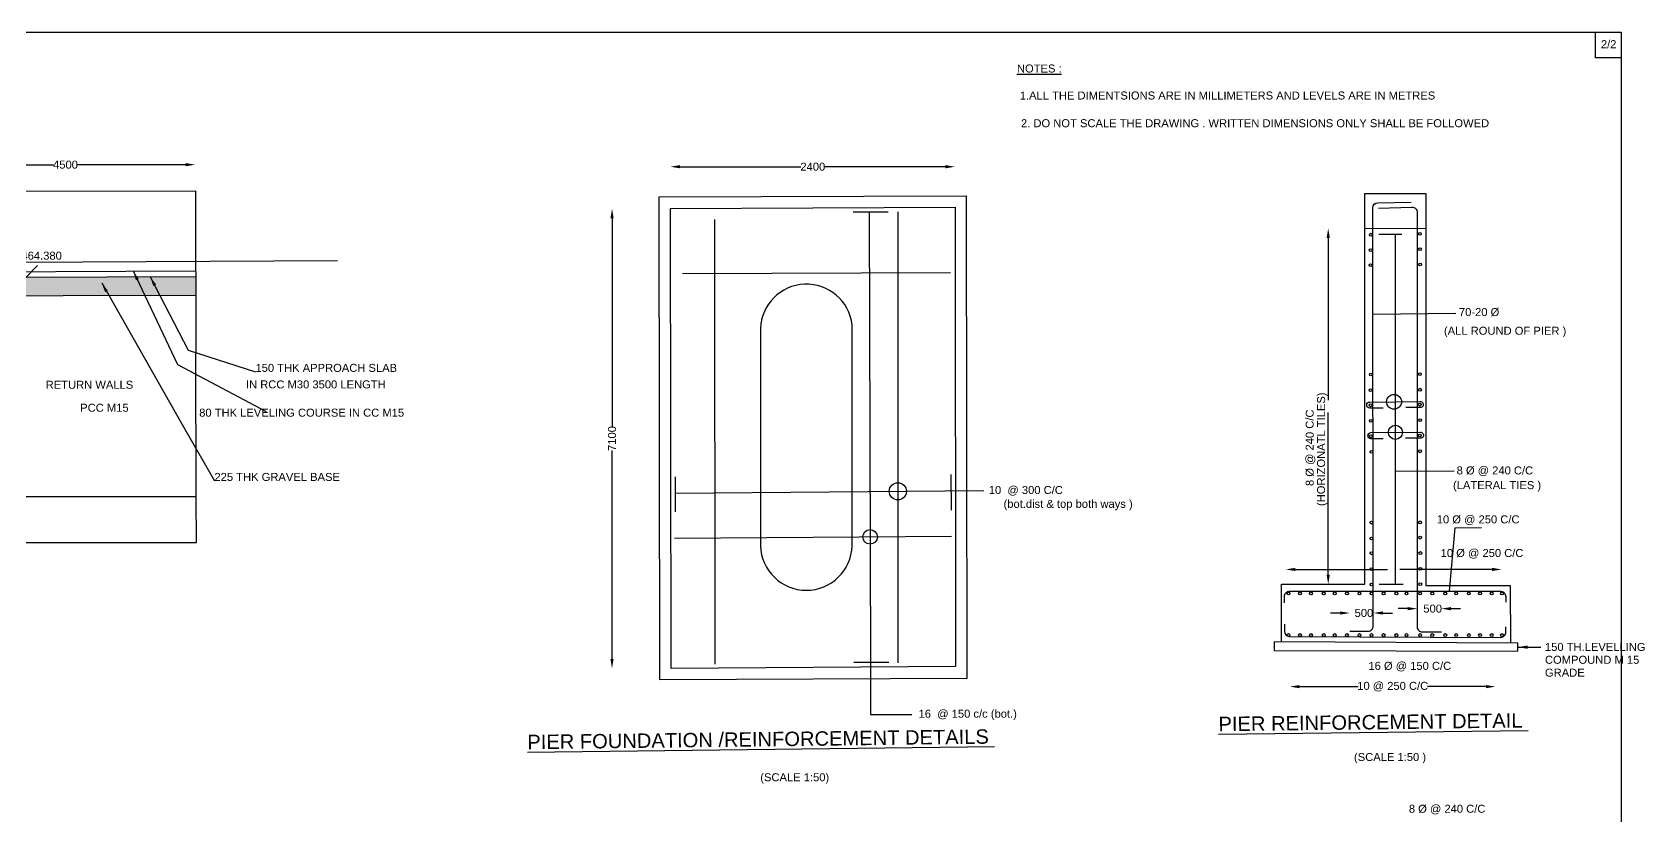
# Model space of a CAD drawing. Header units: millimetres. Extents: x 5124 to 5377674, y 2311 to 17511874.
# Drawn here: x 5352479 to 5377674, y 17499625 to 17511874 of the extents above; entities that cross this region are included whole.
import ezdxf

# ---------------------------------------------------------------- set-up
doc = ezdxf.new("R2010")
doc.units = ezdxf.units.MM
doc.header["$MEASUREMENT"] = 0
doc.layers.add('DRAWING', color=2, linetype='Continuous')
doc.layers.add('TEXT', color=7, linetype='Continuous')
doc.styles.get("Standard").update_dxf_attribs({"font": 'arial.ttf', "height": 125})
doc.dimstyles.get("Standard").update_dxf_attribs({"dimtxt": 200, "dimasz": 150, "dimexe": 0.18, "dimexo": 0.0625, "dimgap": 0.09, "dimtad": 0, "dimdec": 0, "dimzin": 0, "dimdsep": 46, "dimtxsty": 'Standard', "dimcen": 0.09, "dimse1": 1, "dimse2": 1, "dimadec": 0, "dimazin": 0, "dimtfac": 1, "dimtdec": 0, "dimtofl": 0, "dimtmove": 0, "dimatfit": 3, "dimfxl": 1, "dimtolj": 1, "dimtzin": 0, "dimarcsym": 0})

# ---------------------------------------------------------------- blocks, each defined once
blk = doc.blocks.new('*D10')
at = {"layer": 'Defpoints', "color": 0, "transparency": 16777216}
for p in [(5350969, 17509804), (5350969, 17509389), (5355027, 17509393)]:
    blk.add_point(p, dxfattribs=at)
at = {"layer": 'TEXT', "color": 0, "lineweight": -2, "transparency": 16777216}
for p, q in [((5351119, 17509804), (5352809, 17509804)), ((5354877, 17509804), (5353187, 17509804))]:
    blk.add_line(p, q, dxfattribs=at)
at = {"layer": 'TEXT', "color": 0, "transparency": 16777216}
for points in [[(5351119, 17509829), (5351119, 17509779), (5350969, 17509804)], [(5354877, 17509829), (5354877, 17509779), (5355027, 17509804)]]:
    blk.add_solid(points, dxfattribs=at)
at = {"layer": 'TEXT', "color": 0, "transparency": 16777216, "insert": (5352998, 17509804), "char_height": 125, "attachment_point": 5}
blk.add_mtext('\\A1;4500', dxfattribs=at)
blk = doc.blocks.new('*D11')
at = {"layer": 'Defpoints', "color": 0, "transparency": 16777216}
for p in [(5366898, 17509772), (5362451, 17509117), (5366898, 17509123)]:
    blk.add_point(p, dxfattribs=at)
at = {"layer": 'TEXT', "color": 0, "lineweight": -2, "transparency": 16777216}
for p, q in [((5362601, 17509772), (5364487, 17509772)), ((5366748, 17509772), (5364862, 17509772))]:
    blk.add_line(p, q, dxfattribs=at)
at = {"layer": 'TEXT', "color": 0, "transparency": 16777216}
for points in [[(5362601, 17509797), (5362601, 17509747), (5362451, 17509772)], [(5366748, 17509797), (5366748, 17509747), (5366898, 17509772)]]:
    blk.add_solid(points, dxfattribs=at)
at = {"layer": 'TEXT', "color": 0, "transparency": 16777216, "insert": (5364675, 17509772), "char_height": 125, "attachment_point": 5}
blk.add_mtext('\\A1;2400', dxfattribs=at)
blk = doc.blocks.new('*D12')
at = {"layer": 'Defpoints', "color": 0, "transparency": 16777216}
for p in [(5362451, 17509117), (5361538, 17501928), (5362503, 17501928)]:
    blk.add_point(p, dxfattribs=at)
at = {"layer": 'TEXT', "color": 0, "lineweight": -2, "transparency": 16777216}
for p, q in [((5361538, 17508967), (5361538, 17505709)), ((5361538, 17502078), (5361538, 17505337))]:
    blk.add_line(p, q, dxfattribs=at)
at = {"layer": 'TEXT', "color": 0, "transparency": 16777216}
for points in [[(5361513, 17508967), (5361563, 17508967), (5361538, 17509117)], [(5361513, 17502078), (5361563, 17502078), (5361538, 17501928)]]:
    blk.add_solid(points, dxfattribs=at)
at = {"layer": 'TEXT', "color": 0, "transparency": 16777216, "insert": (5361538, 17505523), "char_height": 125, "attachment_point": 5, "rotation": 90}
blk.add_mtext('\\A1;7100', dxfattribs=at)
blk = doc.blocks.new('*D13')
at = {"layer": 'Defpoints', "color": 0, "transparency": 16777216}
for p in [(5373778, 17508808), (5372728, 17503244), (5373712, 17503244)]:
    blk.add_point(p, dxfattribs=at)
at = {"layer": 'TEXT', "color": 0, "lineweight": -2, "transparency": 16777216}
for p, q in [((5372728, 17508658), (5372728, 17506123)), ((5372728, 17503394), (5372728, 17505929))]:
    blk.add_line(p, q, dxfattribs=at)
at = {"layer": 'TEXT', "color": 0, "transparency": 16777216}
for points in [[(5372703, 17508658), (5372753, 17508658), (5372728, 17508808)], [(5372703, 17503394), (5372753, 17503394), (5372728, 17503244)]]:
    blk.add_solid(points, dxfattribs=at)
at = {"layer": 'TEXT', "color": 0, "transparency": 16777216, "insert": (5372728, 17506026), "char_height": 125, "attachment_point": 5, "rotation": 90}
blk.add_mtext('\\A1;    ', dxfattribs=at)
blk = doc.blocks.new('*D14')
at = {"layer": 'Defpoints', "color": 0, "transparency": 16777216}
for p in [(5372064, 17503561), (5375438, 17503561), (5375438, 17503476)]:
    blk.add_point(p, dxfattribs=at)
at = {"layer": 'TEXT', "color": 0, "lineweight": -2, "transparency": 16777216}
for p, q in [((5372214, 17503476), (5373654, 17503476)), ((5375288, 17503476), (5373848, 17503476))]:
    blk.add_line(p, q, dxfattribs=at)
at = {"layer": 'TEXT', "color": 0, "transparency": 16777216}
for points in [[(5372214, 17503501), (5372214, 17503451), (5372064, 17503476)], [(5375288, 17503501), (5375288, 17503451), (5375438, 17503476)]]:
    blk.add_solid(points, dxfattribs=at)
at = {"layer": 'TEXT', "color": 0, "transparency": 16777216, "insert": (5373751, 17503476), "char_height": 125, "attachment_point": 5}
blk.add_mtext('\\A1;    ', dxfattribs=at)
blk = doc.blocks.new('*D15')
at = {"layer": 'Defpoints', "color": 0, "transparency": 16777216}
for p in [(5372129, 17501586), (5375343, 17501644), (5375343, 17501586)]:
    blk.add_point(p, dxfattribs=at)
at = {"layer": 'TEXT', "color": 0, "lineweight": -2, "transparency": 16777216}
for p, q in [((5372279, 17501644), (5373194, 17501644)), ((5375193, 17501644), (5374278, 17501644))]:
    blk.add_line(p, q, dxfattribs=at)
at = {"layer": 'TEXT', "color": 0, "transparency": 16777216}
for points in [[(5372279, 17501669), (5372279, 17501619), (5372129, 17501644)], [(5375193, 17501669), (5375193, 17501619), (5375343, 17501644)]]:
    blk.add_solid(points, dxfattribs=at)
at = {"layer": 'TEXT', "color": 0, "transparency": 16777216, "insert": (5373736, 17501644), "char_height": 125, "attachment_point": 5}
blk.add_mtext('\\A1;10 @ 250 C/C ', dxfattribs=at)
blk = doc.blocks.new('*D50')
at = {"layer": 'Defpoints', "color": 0, "transparency": 16777216}
for p in [(5374497, 17502863), (5374119, 17502644), (5374497, 17502499)]:
    blk.add_point(p, dxfattribs=at)
at = {"layer": 'TEXT', "color": 0, "lineweight": -2, "transparency": 16777216}
for p, q in [((5373969, 17502863), (5373819, 17502863)), ((5374647, 17502863), (5374797, 17502863))]:
    blk.add_line(p, q, dxfattribs=at)
at = {"layer": 'TEXT', "color": 0, "transparency": 16777216}
for points in [[(5373969, 17502888), (5373969, 17502838), (5374119, 17502863)], [(5374647, 17502888), (5374647, 17502838), (5374497, 17502863)]]:
    blk.add_solid(points, dxfattribs=at)
at = {"layer": 'TEXT', "color": 0, "transparency": 16777216, "insert": (5374360, 17502863), "char_height": 125, "attachment_point": 5}
blk.add_mtext('\\A1;500', dxfattribs=at)
blk = doc.blocks.new('*D51')
at = {"layer": 'Defpoints', "color": 0, "transparency": 16777216}
for p in [(5373433, 17502795), (5373433, 17502640), (5373065, 17502512)]:
    blk.add_point(p, dxfattribs=at)
at = {"layer": 'TEXT', "color": 0, "lineweight": -2, "transparency": 16777216}
for p, q in [((5372915, 17502795), (5372765, 17502795)), ((5373583, 17502795), (5373733, 17502795))]:
    blk.add_line(p, q, dxfattribs=at)
at = {"layer": 'TEXT', "color": 0, "transparency": 16777216}
for points in [[(5372915, 17502820), (5372915, 17502770), (5373065, 17502795)], [(5373583, 17502820), (5373583, 17502770), (5373433, 17502795)]]:
    blk.add_solid(points, dxfattribs=at)
at = {"layer": 'TEXT', "color": 0, "transparency": 16777216, "insert": (5373286, 17502795), "char_height": 125, "attachment_point": 5}
blk.add_mtext('\\A1;500', dxfattribs=at)

msp = doc.modelspace()

# ---------------------------------------------------------------- hatches: boundary and pattern name
at = {"layer": 'TEXT'}
h = msp.add_hatch(dxfattribs=at)
h.set_pattern_fill('GRAVEL', color=0, scale=250, style=0)
h.set_pattern_definition([(228.0128, (180, 250), (-1999.99955804, -2250.000335402), [33.634, -3329.772]), (184.9697, (157.5, 225), (3000.0002628794, 249.997826752), [57.717, -5713.98125]), (132.5104, (100, 220), (2499.997679587, -2750.002168468), [40.697, -4029.008]), (267.2737, (2.5, 157.5), (249.999004432, 5000.000073743), [52.5595, -5203.3895]), (292.8337, (0, 105), (-1250.002476359, 2999.9991029444), [51.53875, -5102.34325]), (357.2737, (20, 57.5), (-5000.000073743, 249.999004432), [52.5595, -5203.3895]), (37.6942, (72.5, 55), (-3250.0018364045, -2499.99760129), [69.50725, -6881.21225]), (72.2553, (127.5, 97.5), (1750.0026906764, 5499.99905781), [65.622, -6496.58025]), (121.4296, (147.5, 160), (-2000.002058544, 3249.998759123), [52.7375, -5221.01825]), (175.2364, (120, 205), (2750.00023658, -249.997883165), [60.208, -2950.19075]), (222.3974, (60, 210), (-3000.0018377683, -2749.9980205035), [77.862, -7708.34375]), (138.8141, (250, 155), (-1750.0007367, 1499.999328336), [26.57525, -2630.961]), (171.4692, (230, 172.5), (3249.999571204, -500.00197751), [50.55925, -5005.37775]), (225, (180, 180), (-3e-14, -250.0000774), [35.35525, -318.198]), (203.1986, (162.5, 210), (1249.999932667, 500.000331316), [19.0395, -1884.90375]), (291.8014, (145, 202.5), (-249.99997763, 750.00006825), [26.92575, -1319.3655]), (30.9638, (155, 177.5), (749.99950557, 500.00062089), [43.73225, -1414.00575]), (161.5651, (192.5, 200), (500.00010865, -249.9996008), [31.62275, -758.94675]), (16.3895, (0, 202.5), (2500.000549603, 749.998177454), [44.3, -4385.71125]), (70.3462, (42.5, 215), (-999.998811843, -2750.000533902), [37.16525, -3679.352]), (293.1986, (192.5, 250), (-500.000331316, 1249.999932667), [38.07875, -1865.8645]), (343.6105, (207.5, 215), (-2500.000549603, 749.998177454), [44.3, -4385.71125]), (339.444, (0, 47.5), (-1250.000461136, 499.998999105), [42.72, -2093.281]), (294.7751, (40, 32.5), (-1249.998047311, 2750.00085546), [35.7945, -3543.66075]), (66.8014, (195, 0), (500.000331316, 1249.999932667), [38.07875, -1865.8645]), (17.354, (210, 35), (-3250.000504774, -999.998625565), [41.90775, -4148.856]), (69.444, (72.5, 0), (-499.998999105, -1250.000461136), [21.36, -2114.641]), (101.3099, (180, 0), (-249.99940804, 1000.00018806), [12.7475, -1262.00725]), (165.9638, (177.5, 12.5), (750.0001365, -249.99951434), [51.53875, -979.2375]), (186.009, (127.5, 25), (2499.9999377265, 249.99982937), [47.7625, -4728.48075]), (303.6901, (155, 155), (-250.00033363, 499.99988944), [36.0555, -865.33225]), (353.1572, (175, 125), (4249.9998413696, -500.001999481), [62.9485, -6231.89075]), (60.9454, (237.5, 117.5), (-1000.0000068, -1750.000096142), [25.739, -2548.1685]), (90, (250, 140), (-250, 250), [15, -235]), (120.2564, (122.5, 32.5), (999.9987217, -1750.000613964), [34.731, -3438.38]), (48.0128, (105, 62.5), (1999.99955804, 2250.000335402), [67.268, -3296.138]), (0, (150, 112.5), (250, 250), [65, -185]), (325.3048, (215, 112.5), (-2499.998564747, 1750.002152399), [39.5285, -3913.3185]), (254.0546, (247.5, 90), (-249.999972324, -1000.00003166), [36.4005, -1783.627]), (207.646, (237.5, 55), (-4749.998951795, -2500.001928292), [59.26625, -5867.3685]), (175.4261, (185, 27.5), (-3250.000139578, 249.99870029), [62.69975, -6207.2685])])
h.paths.add_polyline_path([(5355031.5, 17508054.3), (5352385.7, 17508045.4), (5352102.3, 17507756.1), (5355032.4, 17507766)])
h.paths.add_polyline_path([(5352385.7, 17508045.4), (5350885.2, 17508040.3), (5350885.8, 17507752), (5352102.3, 17507756.1)])

# ---------------------------------------------------------------- linework, layer by layer
at = {"layer": 'DRAWING', "color": 0}
msp.add_lwpolyline([(5336395.8, 17511874.5), (5377305.7, 17511874.5), (5377305.7, 17482073.5), (5336395.8, 17482073.5)], close=True, dxfattribs=at)
for points in [[(5350882.8, 17509388.4), (5355027, 17509392.6), (5355035.4, 17506872.3)], [(5362274.3, 17509300.2), (5367068.5, 17509317.8), (5367079.8, 17501772.3), (5362283, 17501748.3), (5362274.3, 17509300.2)], [(5362451.4, 17509117.3), (5366897.7, 17509138), (5366906.4, 17501959.6), (5362463.5, 17501927.7), (5362451.4, 17509117.3)], [(5371998.7, 17502342), (5371998.7, 17503244), (5373302.4, 17503244), (5373302.4, 17509354.7), (5374252.8, 17509354.7), (5374252.8, 17503225.4), (5375569.5, 17503225.4), (5375574.6, 17502323.9)], [(5363151, 17501997.6), (5363142.1, 17508948.1)], [(5365306.2, 17509065.6), (5365854.2, 17509066.9)], [(5365557.8, 17509066.2), (5365575.6, 17502026.9), (5365575.6, 17501206.3), (5366221.4, 17501206.3)], [(5366000.8, 17509066.2), (5366004.1, 17502016.5)], [(5373302.4, 17508803.8), (5374252.8, 17508812)], [(5373879.6, 17508712.3), (5373518.8, 17508712.3)], [(5373777.8, 17503244), (5373777.8, 17508712.3)], [(5346253.8, 17508103.2), (5355039.8, 17508146.6)], [(5346259.3, 17505644.3), (5350064.2, 17505675.9), (5352562.9, 17508226.2)], [(5346285.3, 17508246.2), (5357245.8, 17508308.5)], [(5362641.3, 17508103.8), (5366828, 17508119.1)], [(5350885.2, 17508040.3), (5355031.5, 17508054.3)], [(5373426.3, 17507467.3), (5374721.2, 17507481.3)], [(5351249.8, 17504615.3), (5355041.7, 17504614.1), (5355035.4, 17506872.3)], [(5362526.7, 17504926), (5362524.7, 17504375.1)], [(5366834.1, 17504959.5), (5366838.8, 17504404.6)], [(5373777.8, 17505013.8), (5374697, 17505019.3)], [(5351249.8, 17503898.6), (5355046.8, 17503895), (5355041.7, 17504614.1)], [(5362525.8, 17504670.8), (5367346.5, 17504708.4)], [(5374624.2, 17503135.1), (5374712.3, 17504126.4), (5375123.2, 17504131)], [(5362514.9, 17503964.6), (5366843.6, 17503993.9)], [(5373525.8, 17503244), (5373899.1, 17503244)], [(5371881, 17502342.6), (5371881, 17502209.8), (5375692.4, 17502199.6), (5375692.4, 17502323.3), (5371881, 17502342.6)], [(5365318, 17502025.1), (5365862.7, 17502029)]]:
    msp.add_lwpolyline(points, dxfattribs=at)
for points in [[(5373065.1, 17502511.6), (5373352.8, 17502511.6, 0.4146033), (5373432.8, 17502591.7), (5373424.1, 17509129.8, -0.409351), (5373502.7, 17509209.9), (5374025.7, 17509219.3)], [(5373511.5, 17509126.5), (5374036.3, 17509141.4, -0.4225668), (5374118.6, 17509061.4), (5374118.6, 17502578.6, 0.4142136), (5374198.6, 17502498.6), (5374497.2, 17502498.6)], [(5363857.6, 17507241.8), (5363857.6, 17503847.7, 0.9736427), (5365288.9, 17503847.7), (5365288.9, 17507300.1, 0.9279696), (5363857.6, 17507241.8, 0.921773)], [(5373587.4, 17505996.3), (5373378.1, 17505996.3, -1), (5373378.1, 17506092.9), (5374165.3, 17506100.8, -1.0100626), (5374165.3, 17506006.7), (5373940, 17506006.7)], [(5373588.2, 17505517), (5373395.9, 17505517, -1), (5373395.9, 17505616.9), (5374168.7, 17505622.3, -1.0070168), (5374168.7, 17505527.5), (5373936.7, 17505527.5)], [(5372043.9, 17502954.4), (5372043.9, 17503055.1, -0.4142136), (5372123.9, 17503135.1), (5375421.1, 17503135.1, -0.4142136), (5375501.1, 17503055.1), (5375501.1, 17502963.1)], [(5372043.7, 17502620.9), (5372043.7, 17502509.4, 0.4128694), (5372123.4, 17502429.4), (5375423.1, 17502414.3, 0.4155591), (5375503.4, 17502494.3), (5375503.4, 17502580.3)]]:
    msp.add_lwpolyline(points, format="xyb", dxfattribs=at)
for centre, radius in [((5373393.1, 17508709.6), 22), ((5374160.2, 17508721.9), 22), ((5373391.5, 17508468.6), 22), ((5374162.2, 17508482.7), 22), ((5373387.7, 17508233.9), 22), ((5374164.9, 17508243.5), 22), ((5373393.1, 17506522.3), 22), ((5374159.6, 17506530.2), 22), ((5373391.2, 17506277.8), 22), ((5373757.2, 17506096.7), 115.9), ((5374161.5, 17506285.6), 22), ((5373390.8, 17506042.6), 22), ((5374160.7, 17506052.6), 22), ((5374163.5, 17505809.4), 22), ((5373392, 17505557.5), 22), ((5373393.8, 17505799.8), 22), ((5373777.8, 17505619.6), 110.3), ((5374160.1, 17505570.9), 22), ((5373405.8, 17505314.1), 22), ((5374163.1, 17505322.8), 22), ((5373405.8, 17504207.7), 22), ((5374162.9, 17504212), 22), ((5373405.8, 17503960.8), 22), ((5374163.6, 17503973.1), 22), ((5373405.8, 17503728.1), 22), ((5374168, 17503732.8), 22), ((5373405.8, 17503481.1), 22), ((5374166.5, 17503486.6), 22), ((5372107, 17503101.2), 22), ((5372288.3, 17503101.2), 22), ((5372458.6, 17503101.2), 22), ((5372657.7, 17503101.2), 22), ((5372829.8, 17503101.2), 22), ((5373021.1, 17503101.2), 22), ((5373217.7, 17503101.2), 22), ((5373405.8, 17503239.5), 22), ((5373405.8, 17503101.2), 22), ((5373593.5, 17503101.2), 22), ((5373793.5, 17503101.2), 22), ((5373952.2, 17503101.2), 22), ((5374165.6, 17503101.2), 22), ((5374167.2, 17503244.6), 22), ((5374354.5, 17503101.2), 22), ((5374557.5, 17503101.2), 22), ((5374727.9, 17503101.2), 22), ((5374924.3, 17503101.2), 22), ((5375099.9, 17503101.2), 22), ((5375282, 17503101.2), 22), ((5375443.9, 17503101.2), 22), ((5372107, 17502450.2), 22), ((5372288.3, 17502450.2), 22), ((5372458.6, 17502450.2), 22), ((5372657.7, 17502450.2), 22), ((5372829.8, 17502450.2), 22), ((5373021.1, 17502450.2), 22), ((5373217.7, 17502450.2), 22), ((5373405.8, 17502450.2), 22), ((5373593.5, 17502450.2), 22), ((5373793.5, 17502450.2), 22), ((5373952.2, 17502450.2), 22), ((5374165.6, 17502450.2), 22), ((5374354.5, 17502450.2), 22), ((5374557.5, 17502450.2), 22), ((5374727.9, 17502450.2), 22), ((5374924.3, 17502450.2), 22), ((5375099.9, 17502450.2), 22), ((5375282, 17502450.2), 22), ((5375443.9, 17502450.2), 22)]:
    msp.add_circle(centre, radius, dxfattribs=at)
at = {"layer": 'TEXT'}
msp.add_lwpolyline([(5376906.4, 17511873.5), (5377303.5, 17511873.5), (5377303.5, 17511473.7), (5376906.4, 17511473.7)], close=True, dxfattribs=at)
at = {"layer": 'TEXT', "color": 0}
msp.add_lwpolyline([(5350885.8, 17507752), (5355032.4, 17507766)], dxfattribs=at)
at = {"layer": 'TEXT'}
for centre, radius in [((5366002.8, 17504697.9), 133.8), ((5365570.7, 17503985.3), 114.7)]:
    msp.add_circle(centre, radius, dxfattribs=at)

# ---------------------------------------------------------------- texts
at = {"layer": 'TEXT', "color": 0}
for s, p in [('2/2', (5376988.9, 17511625)), ('%%UNOTES :', (5367864.5, 17511244.9)), ('1.ALL THE DIMENTSIONS ARE IN MILLIMETERS AND LEVELS ARE IN METRES  ', (5367908.5, 17510822.8)), ('2. DO NOT SCALE THE DRAWING . WRITTEN DIMENSIONS ONLY SHALL BE FOLLOWED ', (5367927.4, 17510389.7)), ('ROAD TOP LEVEL /GL +464.380', (5350325.6, 17508319)), ('70-20 Ø ', (5374770.3, 17507437.2)), ('(ALL ROUND OF PIER )', (5374536.7, 17507145.4)), ('150 THK APPROACH SLAB ', (5355966.8, 17506564.8)), ('RETURN WALLS ', (5352688.6, 17506300.9)), ('IN RCC M30 3500 LENGTH', (5355817.7, 17506306.6)), ('PCC M15 ', (5353227.9, 17505941.7)), ('80 THK LEVELING COURSE IN CC M15 ', (5355087.2, 17505864.7)), ('8 Ø @ 240 C/C ', (5374734.2, 17504961.5)), ('225 THK GRAVEL BASE ', (5355325.8, 17504860)), ('(LATERAL TIES )', (5374677.9, 17504731.5)), ('10  @ 300 C/C ', (5367424.6, 17504655.2)), ('(bot.dist & top both ways )', (5367655, 17504439)), ('10 Ø @ 250 C/C', (5374424.2, 17504196.4)), ('10 Ø @ 250 C/C ', (5374485.2, 17503670.7)), ('150 TH.LEVELLING ', (5376114.7, 17502202.2)), ('COMPOUND M 15 ', (5376114.7, 17502001.4)), ('16 Ø @ 150 C/C ', (5373356.1, 17501906.4)), ('GRADE ', (5376114.7, 17501800.6)), ('16  @ 150 c/c (bot.)', (5366327.8, 17501158.3)), ('(SCALE 1:50 )', (5373131.1, 17500481.4)), ('(SCALE 1:50)', (5363853.8, 17500164.8)), ('8 Ø @ 240 C/C ', (5373987.7, 17499672.5))]:
    msp.add_text(s, height=125, dxfattribs=at).set_placement(p)
for s, height, rotation, p in [('(HORIZONATL TILES)', 125, 89.97207, (5372678.6, 17504467.5)), ('8 Ø @ 240 C/C', 125, 89.97207, (5372500.7, 17504780)), ('%%UPIER REINFORCEMENT DETAIL ', 225, 0.68913, (5371015, 17500947.3)), ('%%UPIER FOUNDATION /REINFORCEMENT DETAILS ', 225, 0.68913, (5360215.4, 17500665.4))]:
    msp.add_text(s, height=height, rotation=rotation, dxfattribs=at).set_placement(p)

# ---------------------------------------------------------------- dimensions: what is measured, and where the dimension line sits
for base, p1, p2, text, picture, middle in [((5350968.8, 17509803.8), (5355027, 17509392.6), (5350968.8, 17509388.5), '4500', '*D10', (5352997.9, 17509803.8)), ((5366897.7, 17509771.8), (5362451.4, 17509117.3), (5366897.7, 17509122.6), '2400', '*D11', (5364674.6, 17509771.8)), ((5375437.9, 17503475.5), (5372064, 17503561.4), (5375437.9, 17503561.4), '    ', '*D14', (5373750.9, 17503475.5)), ((5375342.8, 17501644.1), (5372129, 17501585.9), (5375342.8, 17501585.9), '10 @ 250 C/C ', '*D15', (5373735.9, 17501644.1))]:
    dim = msp.add_linear_dim(base=base, p1=p1, p2=p2, text=text, dimstyle='Standard', dxfattribs=at)
    dim.commit()
    dim.dimension.update_dxf_attribs({"geometry": picture, "text_midpoint": middle})
for base, p1, p2, text, picture, middle in [((5361538.3, 17501928), (5362451.4, 17509117.3), (5362503, 17501928), '7100', '*D12', (5361538.3, 17505522.6)), ((5372728.5, 17503244), (5373777.6, 17508807.9), (5373712.5, 17503244), '    ', '*D13', (5372728.5, 17506025.9))]:
    dim = msp.add_linear_dim(base=base, p1=p1, p2=p2, angle=90, text=text, dimstyle='Standard', dxfattribs=at)
    dim.commit()
    dim.dimension.update_dxf_attribs({"geometry": picture, "text_midpoint": middle})
at = {"layer": 'TEXT'}
for base, p1, p2, picture, middle in [((5373432.8, 17502794.6), (5373065.1, 17502511.6), (5373432.8, 17502640.1), '*D51', (5373286.1, 17502794.6)), ((5374497.2, 17502862.9), (5374118.6, 17502644.2), (5374497.2, 17502498.6), '*D50', (5374360.4, 17502862.9))]:
    dim = msp.add_linear_dim(base=base, p1=p1, p2=p2, text='500', dimstyle='Standard', dxfattribs=at)
    dim.commit()
    dim.dimension.update_dxf_attribs({"geometry": picture, "text_midpoint": middle, "dimtype": 160})

# ---------------------------------------------------------------- leaders
at = {"layer": 'TEXT', "color": 0}
for points in [[(5354056.5, 17508141.8), (5354748.2, 17506681.1), (5356131.4, 17505946.8)], [(5353563.9, 17507954.7), (5354819.3, 17505740), (5355325.8, 17504860)], [(5354322.7, 17508051.9), (5354916, 17506904.4), (5355966.8, 17506564.8)], [(5375692.4, 17502261.5), (5376048.4, 17502260.1)]]:
    msp.add_leader(points, dimstyle='Standard', override={"dimgap": 0.09, "dimtad": 0}, dxfattribs=at)

doc.saveas('drawing.dxf')
